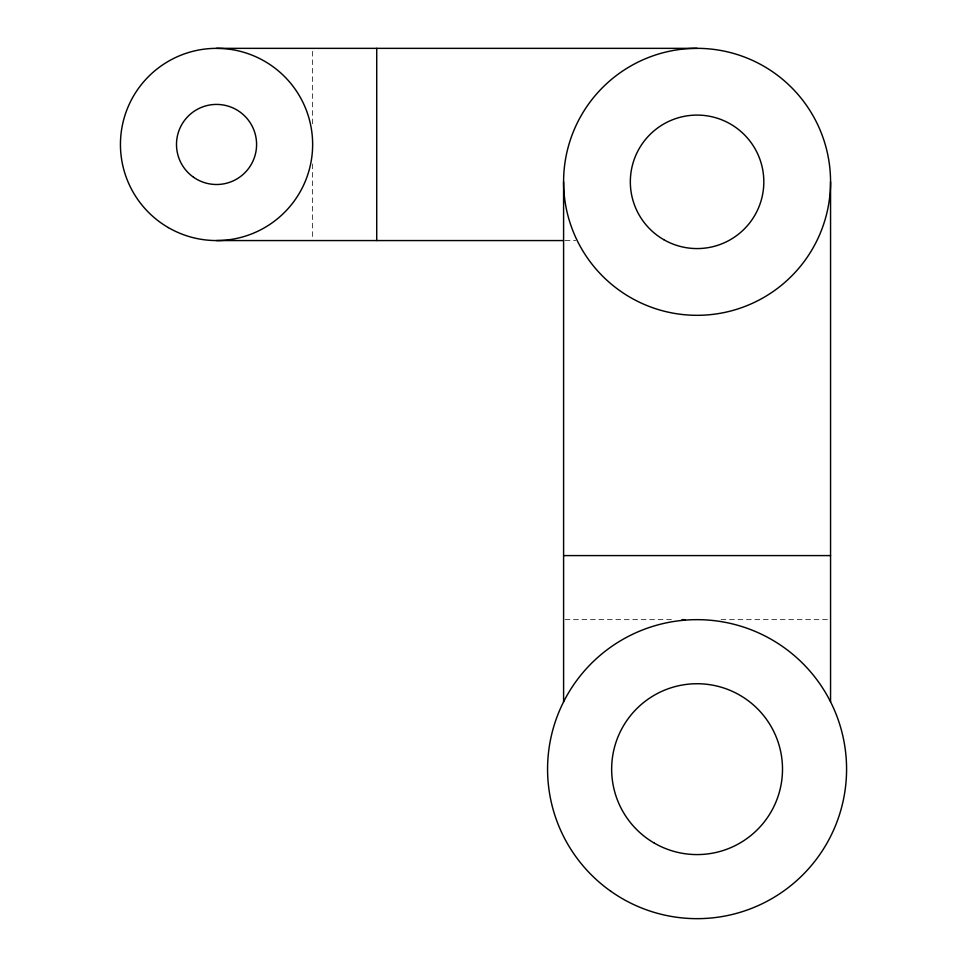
<?xml version="1.0" encoding="UTF-8"?>
<svg xmlns="http://www.w3.org/2000/svg" width="967" height="967" viewBox="0 0 967 967"><rect width="100%" height="100%" fill="white"/><g stroke="black" fill="none" stroke-linecap="round" stroke-linejoin="round"><path stroke-width="0.73" stroke-dasharray="4.83 3.63" d="M565.151 240.565L575.703 240.565M565.091 619.654L673.08 619.654M721.068 619.654L829.057 619.654M312.643 51.348L312.643 124.936M312.643 163.979L312.643 239.067"/><path stroke-width="1.45" d="M216.535 48.35L697.074 48.35M216.535 240.565L563.64 240.565M563.592 555.59L830.556 555.59M682.073 619.654L685.083 619.654M830.556 181.832A133.482 133.482 0 0 1 630.339 297.437A133.482 133.482 0 0 1 630.339 66.227A133.482 133.482 0 0 1 830.556 181.832L830.556 701.837M563.592 181.832L563.592 701.837M376.719 48.35L376.719 240.565M168.27 227.559A96.108 96.108 0 0 0 312.643 144.712A96.108 96.108 0 0 0 168.705 61.102A96.108 96.108 0 0 0 168.27 227.559M610.963 891.369A149.498 149.498 0 0 0 845.968 782.617A149.498 149.498 0 0 0 634.292 633.482A149.498 149.498 0 0 0 610.963 891.369M654.357 843.139A85.434 85.434 0 0 0 782.508 769.152A85.434 85.434 0 0 0 654.357 695.176A85.434 85.434 0 0 0 654.357 843.139M193.485 177.203A40.046 40.046 0 0 0 256.424 148.06A40.046 40.046 0 0 0 199.71 108.123A40.046 40.046 0 0 0 193.485 177.203M663.7 239.635A66.747 66.747 0 0 0 763.821 181.832A66.747 66.747 0 0 0 663.7 124.03A66.747 66.747 0 0 0 663.7 239.635"/></g></svg>
